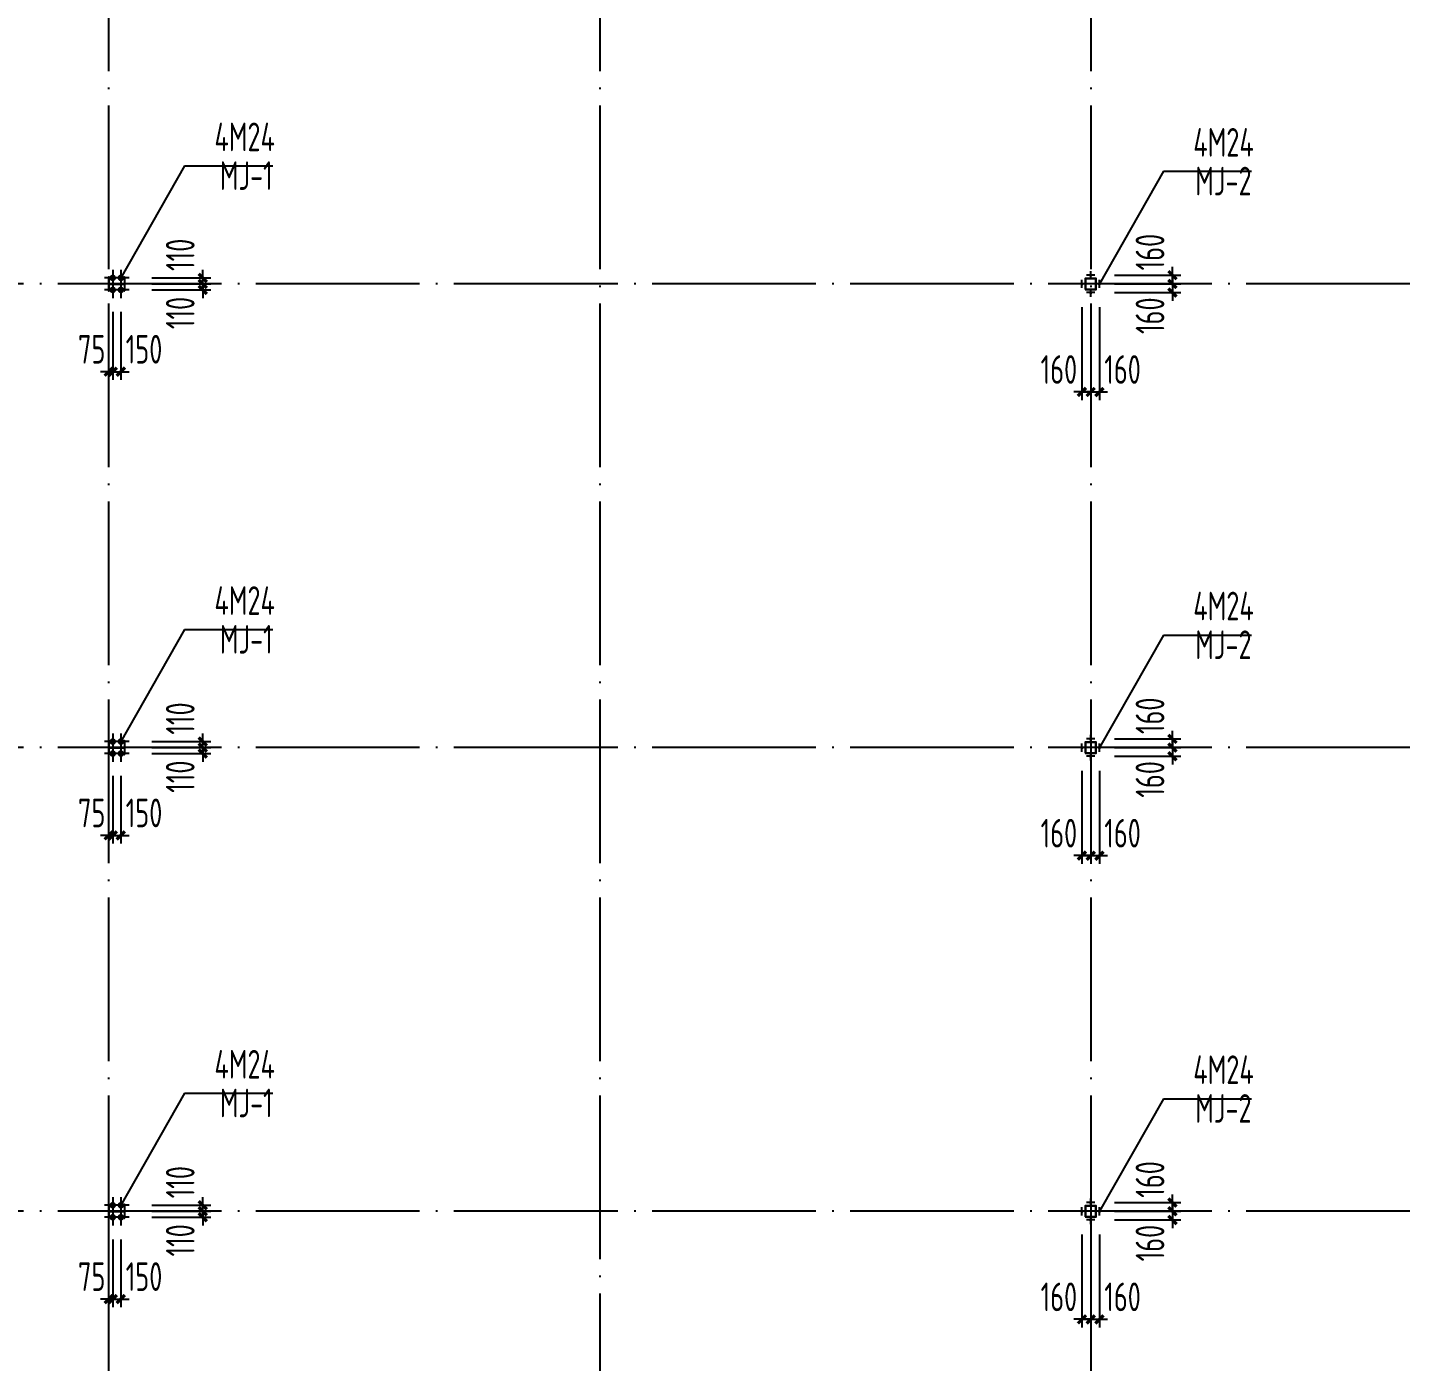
# Model space of a CAD drawing. Extents: x 753177 to 2169292, y -530934 to -273477.
# Drawn here: x 1113839 to 1139181, y -472127 to -447679 of the extents above; entities that cross this region are included whole.
import ezdxf
from ezdxf.enums import TextEntityAlignment as Align

# ---------------------------------------------------------------- set-up
doc = ezdxf.new("R2010")
doc.units = 0
doc.header["$LTSCALE"] = 1500
doc.header["$MEASUREMENT"] = 0
doc.linetypes.add('DASHED', pattern=[0.75, 0.5, -0.25])
doc.linetypes.add('DOTE', pattern=[2.42, 2, -0.2, 0.02, -0.2])
doc.layers.get('Defpoints').update_dxf_attribs({"color": 252})
for name, color, linetype in [('AXIS', 3, 'Continuous'), ('BOLT', 252, 'Continuous'), ('Boltx', 252, 'DASHED'), ('DIM', 3, 'Continuous'), ('M_Prof', 2, 'Continuous'), ('TEXT', 7, 'Continuous')]:
    doc.layers.add(name, color=color, linetype=linetype)
doc.styles.add('TSSD_Dimension', font='Tssdeng.shx', dxfattribs={"width": 0.7, "bigfont": 'hztxt.shx'})
doc.styles.add('TSSD_Label', font='Tssdeng.shx', dxfattribs={"width": 0.7, "bigfont": 'hztxt.shx'})
doc.dimstyles.new('TSSD_150_150', dxfattribs={"dimtxt": 525, "dimasz": 150, "dimexe": 150, "dimexo": 375, "dimgap": 150, "dimtad": 1, "dimdec": 0, "dimzin": 0, "dimdsep": 46, "dimtxsty": 'TSSD_Dimension', "dimblk": 'ARCHTICK', "dimblk1": 'ARCHTICK', "dimblk2": 'ARCHTICK', "dimcen": 0, "dimdle": 150, "dimclrt": 7, "dimadec": 0, "dimazin": 0, "dimtfac": 1, "dimtdec": 0, "dimtix": 1, "dimtmove": 2, "dimatfit": 3, "dimfxl": 0, "dimtolj": 1, "dimtzin": 0, "dimarcsym": 0})

# ---------------------------------------------------------------- blocks, each defined once
blk = doc.blocks.new('A$C72AE6952')
at = {"layer": 'AXIS', "color": 252, "linetype": 'DOTE'}
for p, q in [((0, 113500), (0, -3000)), ((9000, 113500), (9000, -3000)), ((18000, 113500), (18000, -3000)), ((42000, 34000), (-6000, 34000)), ((42000, 25500), (-6000, 25500)), ((42000, 17000), (-6000, 17000))]:
    blk.add_line(p, q, dxfattribs=at)
blk = doc.blocks.new('A$C01EB0BB3')
at = {"layer": 'M_Prof'}
for points in [[(300, 33875), (300, 34125), (288, 34125), (288, 34004), (12, 34004), (12, 34125), (0, 34125), (0, 33875), (12, 33875), (12, 33996), (288, 33996), (288, 33875)], [(17900, 33900), (18100, 33900), (18100, 34100), (17900, 34100)], [(17906, 33906), (18094, 33906), (18094, 34094), (17906, 34094)], [(300, 25375), (300, 25625), (288, 25625), (288, 25504), (12, 25504), (12, 25625), (0, 25625), (0, 25375), (12, 25375), (12, 25496), (288, 25496), (288, 25375)], [(17900, 25400), (18100, 25400), (18100, 25600), (17900, 25600)], [(17906, 25406), (18094, 25406), (18094, 25594), (17906, 25594)], [(300, 16875), (300, 17125), (288, 17125), (288, 17004), (12, 17004), (12, 17125), (0, 17125), (0, 16875), (12, 16875), (12, 16996), (288, 16996), (288, 16875)], [(17900, 16900), (18100, 16900), (18100, 17100), (17900, 17100)], [(17906, 16906), (18094, 16906), (18094, 17094), (17906, 17094)]]:
    blk.add_lwpolyline(points, close=True, dxfattribs=at)
blk = doc.blocks.new('_ArchTick')
at = {"color": 0, "linetype": 'ByBlock', "const_width": 0.4}
blk.add_lwpolyline([(-0.5, -0.5), (0.5, 0.5)], dxfattribs=at)
blk = doc.blocks.new('*D507')
at = {"layer": 'Defpoints', "color": 0, "transparency": 16777216}
for p in [(1115398, -452516), (1115548, -452516), (1115548, -453986)]:
    blk.add_point(p, dxfattribs=at)
at = {"layer": 'DIM', "color": 0, "lineweight": -2, "transparency": 16777216}
for p, q in [((1115398, -452891), (1115398, -454136)), ((1115548, -452891), (1115548, -454136)), ((1115398, -453986), (1115248, -453986)), ((1115398, -453986), (1115548, -453986)), ((1115548, -453986), (1115698, -453986))]:
    blk.add_line(p, q, dxfattribs=at)
at = {"layer": 'DIM', "color": 0, "lineweight": -2, "transparency": 16777216, "xscale": 150, "yscale": 150, "zscale": 150}
blk.add_blockref('_ArchTick', (1115398, -453986), dxfattribs=at)
at = {"layer": 'DIM', "color": 0, "lineweight": -2, "transparency": 16777216, "xscale": 150, "yscale": 150, "zscale": 150, "rotation": 180}
blk.add_blockref('_ArchTick', (1115548, -453986), dxfattribs=at)
at = {"layer": 'DIM', "color": 7, "transparency": 16777216, "insert": (1115972, -453574), "char_height": 525, "attachment_point": 5, "style": 'TSSD_Dimension'}
blk.add_mtext('\\A1;150', dxfattribs=at)
blk = doc.blocks.new('*D508')
at = {"layer": 'Defpoints', "color": 0, "transparency": 16777216}
for p in [(1115739, -452376), (1115739, -452486), (1117048, -452376)]:
    blk.add_point(p, dxfattribs=at)
at = {"layer": 'DIM', "color": 0, "lineweight": -2, "transparency": 16777216}
for p, q in [((1117048, -452376), (1117048, -452226)), ((1116114, -452376), (1117198, -452376)), ((1116114, -452486), (1117198, -452486)), ((1117048, -452486), (1117048, -452376)), ((1117048, -452486), (1117048, -452636))]:
    blk.add_line(p, q, dxfattribs=at)
at = {"layer": 'DIM', "color": 0, "lineweight": -2, "transparency": 16777216, "xscale": 150, "yscale": 150, "zscale": 150}
for p, rotation in [((1117048, -452376), 270), ((1117048, -452486), 90)]:
    blk.add_blockref('_ArchTick', p, dxfattribs=dict(at, rotation=rotation))
at = {"layer": 'DIM', "color": 7, "transparency": 16777216, "insert": (1116636, -452909), "char_height": 525, "attachment_point": 5, "rotation": 90, "style": 'TSSD_Dimension'}
blk.add_mtext('\\A1;110', dxfattribs=at)
blk = doc.blocks.new('*D509')
at = {"layer": 'Defpoints', "color": 0, "transparency": 16777216}
for p in [(1115323, -452516), (1115398, -452516), (1115398, -453986)]:
    blk.add_point(p, dxfattribs=at)
at = {"layer": 'DIM', "color": 0, "lineweight": -2, "transparency": 16777216}
for p, q in [((1115323, -452891), (1115323, -454136)), ((1115398, -452891), (1115398, -454136)), ((1115323, -453986), (1115173, -453986)), ((1115323, -453986), (1115398, -453986)), ((1115398, -453986), (1115548, -453986))]:
    blk.add_line(p, q, dxfattribs=at)
at = {"layer": 'DIM', "color": 0, "lineweight": -2, "transparency": 16777216, "xscale": 150, "yscale": 150, "zscale": 150}
blk.add_blockref('_ArchTick', (1115323, -453986), dxfattribs=at)
at = {"layer": 'DIM', "color": 0, "lineweight": -2, "transparency": 16777216, "xscale": 150, "yscale": 150, "zscale": 150, "rotation": 180}
blk.add_blockref('_ArchTick', (1115398, -453986), dxfattribs=at)
at = {"layer": 'DIM', "color": 7, "transparency": 16777216, "insert": (1115013, -453574), "char_height": 525, "attachment_point": 5, "style": 'TSSD_Dimension'}
blk.add_mtext('\\A1;75', dxfattribs=at)
blk = doc.blocks.new('*D510')
at = {"layer": 'Defpoints', "color": 0, "transparency": 16777216}
for p in [(1115739, -452266), (1117048, -452266), (1115739, -452376)]:
    blk.add_point(p, dxfattribs=at)
at = {"layer": 'DIM', "color": 0, "lineweight": -2, "transparency": 16777216}
for p, q in [((1116114, -452266), (1117198, -452266)), ((1117048, -452266), (1117048, -452116)), ((1117048, -452376), (1117048, -452266)), ((1116114, -452376), (1117198, -452376)), ((1117048, -452376), (1117048, -452526))]:
    blk.add_line(p, q, dxfattribs=at)
at = {"layer": 'DIM', "color": 0, "lineweight": -2, "transparency": 16777216, "xscale": 150, "yscale": 150, "zscale": 150}
for p, rotation in [((1117048, -452266), 270), ((1117048, -452376), 90)]:
    blk.add_blockref('_ArchTick', p, dxfattribs=dict(at, rotation=rotation))
at = {"layer": 'DIM', "color": 7, "transparency": 16777216, "insert": (1116636, -451843), "char_height": 525, "attachment_point": 5, "rotation": 90, "style": 'TSSD_Dimension'}
blk.add_mtext('\\A1;110', dxfattribs=at)
blk = doc.blocks.new('*D515')
at = {"layer": 'Defpoints', "color": 0, "transparency": 16777216}
for p in [(1133163, -452427), (1133323, -452427), (1133323, -454357)]:
    blk.add_point(p, dxfattribs=at)
at = {"layer": 'DIM', "color": 0, "lineweight": -2, "transparency": 16777216}
for p, q in [((1133163, -452802), (1133163, -454507)), ((1133323, -452802), (1133323, -454507)), ((1133163, -454357), (1133013, -454357)), ((1133163, -454357), (1133323, -454357)), ((1133323, -454357), (1133473, -454357))]:
    blk.add_line(p, q, dxfattribs=at)
at = {"layer": 'DIM', "color": 0, "lineweight": -2, "transparency": 16777216, "xscale": 150, "yscale": 150, "zscale": 150}
blk.add_blockref('_ArchTick', (1133163, -454357), dxfattribs=at)
at = {"layer": 'DIM', "color": 0, "lineweight": -2, "transparency": 16777216, "xscale": 150, "yscale": 150, "zscale": 150, "rotation": 180}
blk.add_blockref('_ArchTick', (1133323, -454357), dxfattribs=at)
at = {"layer": 'DIM', "color": 7, "transparency": 16777216, "insert": (1132740, -453945), "char_height": 525, "attachment_point": 5, "style": 'TSSD_Dimension'}
blk.add_mtext('\\A1;160', dxfattribs=at)
blk = doc.blocks.new('*D516')
at = {"layer": 'Defpoints', "color": 0, "transparency": 16777216}
for p in [(1133323, -452427), (1133483, -452427), (1133483, -454357)]:
    blk.add_point(p, dxfattribs=at)
at = {"layer": 'DIM', "color": 0, "lineweight": -2, "transparency": 16777216}
for p, q in [((1133323, -452802), (1133323, -454507)), ((1133483, -452802), (1133483, -454507)), ((1133323, -454357), (1133173, -454357)), ((1133323, -454357), (1133483, -454357)), ((1133483, -454357), (1133633, -454357))]:
    blk.add_line(p, q, dxfattribs=at)
at = {"layer": 'DIM', "color": 0, "lineweight": -2, "transparency": 16777216, "xscale": 150, "yscale": 150, "zscale": 150}
blk.add_blockref('_ArchTick', (1133323, -454357), dxfattribs=at)
at = {"layer": 'DIM', "color": 0, "lineweight": -2, "transparency": 16777216, "xscale": 150, "yscale": 150, "zscale": 150, "rotation": 180}
blk.add_blockref('_ArchTick', (1133483, -454357), dxfattribs=at)
at = {"layer": 'DIM', "color": 7, "transparency": 16777216, "insert": (1133907, -453945), "char_height": 525, "attachment_point": 5, "style": 'TSSD_Dimension'}
blk.add_mtext('\\A1;160', dxfattribs=at)
blk = doc.blocks.new('*D517')
at = {"layer": 'Defpoints', "color": 0, "transparency": 16777216}
for p in [(1133381, -452216), (1133381, -452376), (1134822, -452376)]:
    blk.add_point(p, dxfattribs=at)
at = {"layer": 'DIM', "color": 0, "lineweight": -2, "transparency": 16777216}
for p, q in [((1134822, -452216), (1134822, -452066)), ((1133756, -452216), (1134972, -452216)), ((1134822, -452216), (1134822, -452376)), ((1133756, -452376), (1134972, -452376)), ((1134822, -452376), (1134822, -452526))]:
    blk.add_line(p, q, dxfattribs=at)
at = {"layer": 'DIM', "color": 0, "lineweight": -2, "transparency": 16777216, "xscale": 150, "yscale": 150, "zscale": 150}
for p, rotation in [((1134822, -452216), 270), ((1134822, -452376), 90)]:
    blk.add_blockref('_ArchTick', p, dxfattribs=dict(at, rotation=rotation))
at = {"layer": 'DIM', "color": 7, "transparency": 16777216, "insert": (1134410, -451793), "char_height": 525, "attachment_point": 5, "rotation": 90, "style": 'TSSD_Dimension'}
blk.add_mtext('\\A1;160', dxfattribs=at)
blk = doc.blocks.new('*D518')
at = {"layer": 'Defpoints', "color": 0, "transparency": 16777216}
for p in [(1133381, -452376), (1133381, -452536), (1134822, -452536)]:
    blk.add_point(p, dxfattribs=at)
at = {"layer": 'DIM', "color": 0, "lineweight": -2, "transparency": 16777216}
for p, q in [((1134822, -452376), (1134822, -452226)), ((1133756, -452376), (1134972, -452376)), ((1133756, -452536), (1134972, -452536)), ((1134822, -452376), (1134822, -452536)), ((1134822, -452536), (1134822, -452686))]:
    blk.add_line(p, q, dxfattribs=at)
at = {"layer": 'DIM', "color": 0, "lineweight": -2, "transparency": 16777216, "xscale": 150, "yscale": 150, "zscale": 150}
for p, rotation in [((1134822, -452376), 270), ((1134822, -452536), 90)]:
    blk.add_blockref('_ArchTick', p, dxfattribs=dict(at, rotation=rotation))
at = {"layer": 'DIM', "color": 7, "transparency": 16777216, "insert": (1134410, -452959), "char_height": 525, "attachment_point": 5, "rotation": 90, "style": 'TSSD_Dimension'}
blk.add_mtext('\\A1;160', dxfattribs=at)
blk = doc.blocks.new('*D519')
at = {"layer": 'Defpoints', "color": 0, "transparency": 16777216}
for p in [(1115398, -461016), (1115548, -461016), (1115548, -462486)]:
    blk.add_point(p, dxfattribs=at)
at = {"layer": 'DIM', "color": 0, "lineweight": -2, "transparency": 16777216}
for p, q in [((1115398, -461391), (1115398, -462636)), ((1115548, -461391), (1115548, -462636)), ((1115398, -462486), (1115248, -462486)), ((1115398, -462486), (1115548, -462486)), ((1115548, -462486), (1115698, -462486))]:
    blk.add_line(p, q, dxfattribs=at)
at = {"layer": 'DIM', "color": 0, "lineweight": -2, "transparency": 16777216, "xscale": 150, "yscale": 150, "zscale": 150}
blk.add_blockref('_ArchTick', (1115398, -462486), dxfattribs=at)
at = {"layer": 'DIM', "color": 0, "lineweight": -2, "transparency": 16777216, "xscale": 150, "yscale": 150, "zscale": 150, "rotation": 180}
blk.add_blockref('_ArchTick', (1115548, -462486), dxfattribs=at)
at = {"layer": 'DIM', "color": 7, "transparency": 16777216, "insert": (1115972, -462074), "char_height": 525, "attachment_point": 5, "style": 'TSSD_Dimension'}
blk.add_mtext('\\A1;150', dxfattribs=at)
blk = doc.blocks.new('*D520')
at = {"layer": 'Defpoints', "color": 0, "transparency": 16777216}
for p in [(1115739, -460876), (1117048, -460876), (1115739, -460986)]:
    blk.add_point(p, dxfattribs=at)
at = {"layer": 'DIM', "color": 0, "lineweight": -2, "transparency": 16777216}
for p, q in [((1116114, -460876), (1117198, -460876)), ((1117048, -460876), (1117048, -460726)), ((1117048, -460986), (1117048, -460876)), ((1116114, -460986), (1117198, -460986)), ((1117048, -460986), (1117048, -461136))]:
    blk.add_line(p, q, dxfattribs=at)
at = {"layer": 'DIM', "color": 0, "lineweight": -2, "transparency": 16777216, "xscale": 150, "yscale": 150, "zscale": 150}
for p, rotation in [((1117048, -460876), 270), ((1117048, -460986), 90)]:
    blk.add_blockref('_ArchTick', p, dxfattribs=dict(at, rotation=rotation))
at = {"layer": 'DIM', "color": 7, "transparency": 16777216, "insert": (1116636, -461409), "char_height": 525, "attachment_point": 5, "rotation": 90, "style": 'TSSD_Dimension'}
blk.add_mtext('\\A1;110', dxfattribs=at)
blk = doc.blocks.new('*D521')
at = {"layer": 'Defpoints', "color": 0, "transparency": 16777216}
for p in [(1115323, -461016), (1115398, -461016), (1115398, -462486)]:
    blk.add_point(p, dxfattribs=at)
at = {"layer": 'DIM', "color": 0, "lineweight": -2, "transparency": 16777216}
for p, q in [((1115323, -461391), (1115323, -462636)), ((1115398, -461391), (1115398, -462636)), ((1115323, -462486), (1115173, -462486)), ((1115323, -462486), (1115398, -462486)), ((1115398, -462486), (1115548, -462486))]:
    blk.add_line(p, q, dxfattribs=at)
at = {"layer": 'DIM', "color": 0, "lineweight": -2, "transparency": 16777216, "xscale": 150, "yscale": 150, "zscale": 150}
blk.add_blockref('_ArchTick', (1115323, -462486), dxfattribs=at)
at = {"layer": 'DIM', "color": 0, "lineweight": -2, "transparency": 16777216, "xscale": 150, "yscale": 150, "zscale": 150, "rotation": 180}
blk.add_blockref('_ArchTick', (1115398, -462486), dxfattribs=at)
at = {"layer": 'DIM', "color": 7, "transparency": 16777216, "insert": (1115013, -462074), "char_height": 525, "attachment_point": 5, "style": 'TSSD_Dimension'}
blk.add_mtext('\\A1;75', dxfattribs=at)
blk = doc.blocks.new('*D522')
at = {"layer": 'Defpoints', "color": 0, "transparency": 16777216}
for p in [(1115739, -460766), (1115739, -460876), (1117048, -460766)]:
    blk.add_point(p, dxfattribs=at)
at = {"layer": 'DIM', "color": 0, "lineweight": -2, "transparency": 16777216}
for p, q in [((1117048, -460766), (1117048, -460616)), ((1116114, -460766), (1117198, -460766)), ((1116114, -460876), (1117198, -460876)), ((1117048, -460876), (1117048, -460766)), ((1117048, -460876), (1117048, -461026))]:
    blk.add_line(p, q, dxfattribs=at)
at = {"layer": 'DIM', "color": 0, "lineweight": -2, "transparency": 16777216, "xscale": 150, "yscale": 150, "zscale": 150}
for p, rotation in [((1117048, -460766), 270), ((1117048, -460876), 90)]:
    blk.add_blockref('_ArchTick', p, dxfattribs=dict(at, rotation=rotation))
at = {"layer": 'DIM', "color": 7, "transparency": 16777216, "insert": (1116636, -460343), "char_height": 525, "attachment_point": 5, "rotation": 90, "style": 'TSSD_Dimension'}
blk.add_mtext('\\A1;110', dxfattribs=at)
blk = doc.blocks.new('*D527')
at = {"layer": 'Defpoints', "color": 0, "transparency": 16777216}
for p in [(1133163, -460927), (1133323, -460927), (1133323, -462857)]:
    blk.add_point(p, dxfattribs=at)
at = {"layer": 'DIM', "color": 0, "lineweight": -2, "transparency": 16777216}
for p, q in [((1133163, -461302), (1133163, -463007)), ((1133323, -461302), (1133323, -463007)), ((1133163, -462857), (1133013, -462857)), ((1133163, -462857), (1133323, -462857)), ((1133323, -462857), (1133473, -462857))]:
    blk.add_line(p, q, dxfattribs=at)
at = {"layer": 'DIM', "color": 0, "lineweight": -2, "transparency": 16777216, "xscale": 150, "yscale": 150, "zscale": 150}
blk.add_blockref('_ArchTick', (1133163, -462857), dxfattribs=at)
at = {"layer": 'DIM', "color": 0, "lineweight": -2, "transparency": 16777216, "xscale": 150, "yscale": 150, "zscale": 150, "rotation": 180}
blk.add_blockref('_ArchTick', (1133323, -462857), dxfattribs=at)
at = {"layer": 'DIM', "color": 7, "transparency": 16777216, "insert": (1132740, -462445), "char_height": 525, "attachment_point": 5, "style": 'TSSD_Dimension'}
blk.add_mtext('\\A1;160', dxfattribs=at)
blk = doc.blocks.new('*D528')
at = {"layer": 'Defpoints', "color": 0, "transparency": 16777216}
for p in [(1133323, -460927), (1133483, -460927), (1133483, -462857)]:
    blk.add_point(p, dxfattribs=at)
at = {"layer": 'DIM', "color": 0, "lineweight": -2, "transparency": 16777216}
for p, q in [((1133323, -461302), (1133323, -463007)), ((1133483, -461302), (1133483, -463007)), ((1133323, -462857), (1133173, -462857)), ((1133323, -462857), (1133483, -462857)), ((1133483, -462857), (1133633, -462857))]:
    blk.add_line(p, q, dxfattribs=at)
at = {"layer": 'DIM', "color": 0, "lineweight": -2, "transparency": 16777216, "xscale": 150, "yscale": 150, "zscale": 150}
blk.add_blockref('_ArchTick', (1133323, -462857), dxfattribs=at)
at = {"layer": 'DIM', "color": 0, "lineweight": -2, "transparency": 16777216, "xscale": 150, "yscale": 150, "zscale": 150, "rotation": 180}
blk.add_blockref('_ArchTick', (1133483, -462857), dxfattribs=at)
at = {"layer": 'DIM', "color": 7, "transparency": 16777216, "insert": (1133907, -462445), "char_height": 525, "attachment_point": 5, "style": 'TSSD_Dimension'}
blk.add_mtext('\\A1;160', dxfattribs=at)
blk = doc.blocks.new('*D529')
at = {"layer": 'Defpoints', "color": 0, "transparency": 16777216}
for p in [(1133381, -460716), (1133381, -460876), (1134822, -460876)]:
    blk.add_point(p, dxfattribs=at)
at = {"layer": 'DIM', "color": 0, "lineweight": -2, "transparency": 16777216}
for p, q in [((1133756, -460716), (1134972, -460716)), ((1134822, -460716), (1134822, -460566)), ((1134822, -460716), (1134822, -460876)), ((1133756, -460876), (1134972, -460876)), ((1134822, -460876), (1134822, -461026))]:
    blk.add_line(p, q, dxfattribs=at)
at = {"layer": 'DIM', "color": 0, "lineweight": -2, "transparency": 16777216, "xscale": 150, "yscale": 150, "zscale": 150}
for p, rotation in [((1134822, -460716), 270), ((1134822, -460876), 90)]:
    blk.add_blockref('_ArchTick', p, dxfattribs=dict(at, rotation=rotation))
at = {"layer": 'DIM', "color": 7, "transparency": 16777216, "insert": (1134410, -460293), "char_height": 525, "attachment_point": 5, "rotation": 90, "style": 'TSSD_Dimension'}
blk.add_mtext('\\A1;160', dxfattribs=at)
blk = doc.blocks.new('*D530')
at = {"layer": 'Defpoints', "color": 0, "transparency": 16777216}
for p in [(1133381, -460876), (1133381, -461036), (1134822, -461036)]:
    blk.add_point(p, dxfattribs=at)
at = {"layer": 'DIM', "color": 0, "lineweight": -2, "transparency": 16777216}
for p, q in [((1133756, -460876), (1134972, -460876)), ((1134822, -460876), (1134822, -460726)), ((1134822, -460876), (1134822, -461036)), ((1133756, -461036), (1134972, -461036)), ((1134822, -461036), (1134822, -461186))]:
    blk.add_line(p, q, dxfattribs=at)
at = {"layer": 'DIM', "color": 0, "lineweight": -2, "transparency": 16777216, "xscale": 150, "yscale": 150, "zscale": 150}
for p, rotation in [((1134822, -460876), 270), ((1134822, -461036), 90)]:
    blk.add_blockref('_ArchTick', p, dxfattribs=dict(at, rotation=rotation))
at = {"layer": 'DIM', "color": 7, "transparency": 16777216, "insert": (1134410, -461459), "char_height": 525, "attachment_point": 5, "rotation": 90, "style": 'TSSD_Dimension'}
blk.add_mtext('\\A1;160', dxfattribs=at)
blk = doc.blocks.new('*D495')
at = {"layer": 'Defpoints', "color": 0, "transparency": 16777216}
for p in [(1115398, -469516), (1115548, -469516), (1115548, -470986)]:
    blk.add_point(p, dxfattribs=at)
at = {"layer": 'DIM', "color": 0, "lineweight": -2, "transparency": 16777216}
for p, q in [((1115398, -469891), (1115398, -471136)), ((1115548, -469891), (1115548, -471136)), ((1115398, -470986), (1115248, -470986)), ((1115398, -470986), (1115548, -470986)), ((1115548, -470986), (1115698, -470986))]:
    blk.add_line(p, q, dxfattribs=at)
at = {"layer": 'DIM', "color": 0, "lineweight": -2, "transparency": 16777216, "xscale": 150, "yscale": 150, "zscale": 150}
blk.add_blockref('_ArchTick', (1115398, -470986), dxfattribs=at)
at = {"layer": 'DIM', "color": 0, "lineweight": -2, "transparency": 16777216, "xscale": 150, "yscale": 150, "zscale": 150, "rotation": 180}
blk.add_blockref('_ArchTick', (1115548, -470986), dxfattribs=at)
at = {"layer": 'DIM', "color": 7, "transparency": 16777216, "insert": (1115972, -470574), "char_height": 525, "attachment_point": 5, "style": 'TSSD_Dimension'}
blk.add_mtext('\\A1;150', dxfattribs=at)
blk = doc.blocks.new('*D496')
at = {"layer": 'Defpoints', "color": 0, "transparency": 16777216}
for p in [(1115739, -469376), (1115739, -469486), (1117048, -469376)]:
    blk.add_point(p, dxfattribs=at)
at = {"layer": 'DIM', "color": 0, "lineweight": -2, "transparency": 16777216}
for p, q in [((1117048, -469376), (1117048, -469226)), ((1116114, -469376), (1117198, -469376)), ((1116114, -469486), (1117198, -469486)), ((1117048, -469486), (1117048, -469376)), ((1117048, -469486), (1117048, -469636))]:
    blk.add_line(p, q, dxfattribs=at)
at = {"layer": 'DIM', "color": 0, "lineweight": -2, "transparency": 16777216, "xscale": 150, "yscale": 150, "zscale": 150}
for p, rotation in [((1117048, -469376), 270), ((1117048, -469486), 90)]:
    blk.add_blockref('_ArchTick', p, dxfattribs=dict(at, rotation=rotation))
at = {"layer": 'DIM', "color": 7, "transparency": 16777216, "insert": (1116636, -469909), "char_height": 525, "attachment_point": 5, "rotation": 90, "style": 'TSSD_Dimension'}
blk.add_mtext('\\A1;110', dxfattribs=at)
blk = doc.blocks.new('*D497')
at = {"layer": 'Defpoints', "color": 0, "transparency": 16777216}
for p in [(1115323, -469516), (1115398, -469516), (1115398, -470986)]:
    blk.add_point(p, dxfattribs=at)
at = {"layer": 'DIM', "color": 0, "lineweight": -2, "transparency": 16777216}
for p, q in [((1115323, -469891), (1115323, -471136)), ((1115398, -469891), (1115398, -471136)), ((1115323, -470986), (1115173, -470986)), ((1115323, -470986), (1115398, -470986)), ((1115398, -470986), (1115548, -470986))]:
    blk.add_line(p, q, dxfattribs=at)
at = {"layer": 'DIM', "color": 0, "lineweight": -2, "transparency": 16777216, "xscale": 150, "yscale": 150, "zscale": 150}
blk.add_blockref('_ArchTick', (1115323, -470986), dxfattribs=at)
at = {"layer": 'DIM', "color": 0, "lineweight": -2, "transparency": 16777216, "xscale": 150, "yscale": 150, "zscale": 150, "rotation": 180}
blk.add_blockref('_ArchTick', (1115398, -470986), dxfattribs=at)
at = {"layer": 'DIM', "color": 7, "transparency": 16777216, "insert": (1115013, -470574), "char_height": 525, "attachment_point": 5, "style": 'TSSD_Dimension'}
blk.add_mtext('\\A1;75', dxfattribs=at)
blk = doc.blocks.new('*D498')
at = {"layer": 'Defpoints', "color": 0, "transparency": 16777216}
for p in [(1115739, -469266), (1117048, -469266), (1115739, -469376)]:
    blk.add_point(p, dxfattribs=at)
at = {"layer": 'DIM', "color": 0, "lineweight": -2, "transparency": 16777216}
for p, q in [((1116114, -469266), (1117198, -469266)), ((1117048, -469266), (1117048, -469116)), ((1117048, -469376), (1117048, -469266)), ((1116114, -469376), (1117198, -469376)), ((1117048, -469376), (1117048, -469526))]:
    blk.add_line(p, q, dxfattribs=at)
at = {"layer": 'DIM', "color": 0, "lineweight": -2, "transparency": 16777216, "xscale": 150, "yscale": 150, "zscale": 150}
for p, rotation in [((1117048, -469266), 270), ((1117048, -469376), 90)]:
    blk.add_blockref('_ArchTick', p, dxfattribs=dict(at, rotation=rotation))
at = {"layer": 'DIM', "color": 7, "transparency": 16777216, "insert": (1116636, -468843), "char_height": 525, "attachment_point": 5, "rotation": 90, "style": 'TSSD_Dimension'}
blk.add_mtext('\\A1;110', dxfattribs=at)
blk = doc.blocks.new('*D503')
at = {"layer": 'Defpoints', "color": 0, "transparency": 16777216}
for p in [(1133163, -469427), (1133323, -469427), (1133323, -471357)]:
    blk.add_point(p, dxfattribs=at)
at = {"layer": 'DIM', "color": 0, "lineweight": -2, "transparency": 16777216}
for p, q in [((1133163, -469802), (1133163, -471507)), ((1133323, -469802), (1133323, -471507)), ((1133163, -471357), (1133013, -471357)), ((1133163, -471357), (1133323, -471357)), ((1133323, -471357), (1133473, -471357))]:
    blk.add_line(p, q, dxfattribs=at)
at = {"layer": 'DIM', "color": 0, "lineweight": -2, "transparency": 16777216, "xscale": 150, "yscale": 150, "zscale": 150}
blk.add_blockref('_ArchTick', (1133163, -471357), dxfattribs=at)
at = {"layer": 'DIM', "color": 0, "lineweight": -2, "transparency": 16777216, "xscale": 150, "yscale": 150, "zscale": 150, "rotation": 180}
blk.add_blockref('_ArchTick', (1133323, -471357), dxfattribs=at)
at = {"layer": 'DIM', "color": 7, "transparency": 16777216, "insert": (1132740, -470945), "char_height": 525, "attachment_point": 5, "style": 'TSSD_Dimension'}
blk.add_mtext('\\A1;160', dxfattribs=at)
blk = doc.blocks.new('*D504')
at = {"layer": 'Defpoints', "color": 0, "transparency": 16777216}
for p in [(1133323, -469427), (1133483, -469427), (1133483, -471357)]:
    blk.add_point(p, dxfattribs=at)
at = {"layer": 'DIM', "color": 0, "lineweight": -2, "transparency": 16777216}
for p, q in [((1133323, -469802), (1133323, -471507)), ((1133483, -469802), (1133483, -471507)), ((1133323, -471357), (1133173, -471357)), ((1133323, -471357), (1133483, -471357)), ((1133483, -471357), (1133633, -471357))]:
    blk.add_line(p, q, dxfattribs=at)
at = {"layer": 'DIM', "color": 0, "lineweight": -2, "transparency": 16777216, "xscale": 150, "yscale": 150, "zscale": 150}
blk.add_blockref('_ArchTick', (1133323, -471357), dxfattribs=at)
at = {"layer": 'DIM', "color": 0, "lineweight": -2, "transparency": 16777216, "xscale": 150, "yscale": 150, "zscale": 150, "rotation": 180}
blk.add_blockref('_ArchTick', (1133483, -471357), dxfattribs=at)
at = {"layer": 'DIM', "color": 7, "transparency": 16777216, "insert": (1133907, -470945), "char_height": 525, "attachment_point": 5, "style": 'TSSD_Dimension'}
blk.add_mtext('\\A1;160', dxfattribs=at)
blk = doc.blocks.new('*D505')
at = {"layer": 'Defpoints', "color": 0, "transparency": 16777216}
for p in [(1133381, -469216), (1133381, -469376), (1134822, -469376)]:
    blk.add_point(p, dxfattribs=at)
at = {"layer": 'DIM', "color": 0, "lineweight": -2, "transparency": 16777216}
for p, q in [((1134822, -469216), (1134822, -469066)), ((1133756, -469216), (1134972, -469216)), ((1134822, -469216), (1134822, -469376)), ((1133756, -469376), (1134972, -469376)), ((1134822, -469376), (1134822, -469526))]:
    blk.add_line(p, q, dxfattribs=at)
at = {"layer": 'DIM', "color": 0, "lineweight": -2, "transparency": 16777216, "xscale": 150, "yscale": 150, "zscale": 150}
for p, rotation in [((1134822, -469216), 270), ((1134822, -469376), 90)]:
    blk.add_blockref('_ArchTick', p, dxfattribs=dict(at, rotation=rotation))
at = {"layer": 'DIM', "color": 7, "transparency": 16777216, "insert": (1134410, -468793), "char_height": 525, "attachment_point": 5, "rotation": 90, "style": 'TSSD_Dimension'}
blk.add_mtext('\\A1;160', dxfattribs=at)
blk = doc.blocks.new('*D506')
at = {"layer": 'Defpoints', "color": 0, "transparency": 16777216}
for p in [(1133381, -469376), (1133381, -469536), (1134822, -469536)]:
    blk.add_point(p, dxfattribs=at)
at = {"layer": 'DIM', "color": 0, "lineweight": -2, "transparency": 16777216}
for p, q in [((1134822, -469376), (1134822, -469226)), ((1133756, -469376), (1134972, -469376)), ((1133756, -469536), (1134972, -469536)), ((1134822, -469376), (1134822, -469536)), ((1134822, -469536), (1134822, -469686))]:
    blk.add_line(p, q, dxfattribs=at)
at = {"layer": 'DIM', "color": 0, "lineweight": -2, "transparency": 16777216, "xscale": 150, "yscale": 150, "zscale": 150}
for p, rotation in [((1134822, -469376), 270), ((1134822, -469536), 90)]:
    blk.add_blockref('_ArchTick', p, dxfattribs=dict(at, rotation=rotation))
at = {"layer": 'DIM', "color": 7, "transparency": 16777216, "insert": (1134410, -469959), "char_height": 525, "attachment_point": 5, "rotation": 90, "style": 'TSSD_Dimension'}
blk.add_mtext('\\A1;160', dxfattribs=at)

msp = doc.modelspace()

# ---------------------------------------------------------------- linework, layer by layer
at = {"layer": 'BOLT'}
for p, q in [((1133163.2, -452451.1), (1133163.2, -452301.1)), ((1133398.2, -452216.1), (1133248.2, -452216.1)), ((1133323.2, -452291.1), (1133323.2, -452141.1)), ((1133483.2, -452451.1), (1133483.2, -452301.1)), ((1133238.2, -452376.1), (1133088.2, -452376.1)), ((1133398.2, -452536.1), (1133248.2, -452536.1)), ((1133323.2, -452611.1), (1133323.2, -452461.1)), ((1133558.2, -452376.1), (1133408.2, -452376.1)), ((1133398.2, -460716.1), (1133248.2, -460716.1)), ((1133323.2, -460791.1), (1133323.2, -460641.1)), ((1133238.2, -460876.1), (1133088.2, -460876.1)), ((1133163.2, -460951.1), (1133163.2, -460801.1)), ((1133323.2, -461111.1), (1133323.2, -460961.1)), ((1133558.2, -460876.1), (1133408.2, -460876.1)), ((1133483.2, -460951.1), (1133483.2, -460801.1)), ((1133398.2, -461036.1), (1133248.2, -461036.1)), ((1133163.2, -469451.1), (1133163.2, -469301.1)), ((1133398.2, -469216.1), (1133248.2, -469216.1)), ((1133323.2, -469291.1), (1133323.2, -469141.1)), ((1133483.2, -469451.1), (1133483.2, -469301.1)), ((1133238.2, -469376.1), (1133088.2, -469376.1)), ((1133398.2, -469536.1), (1133248.2, -469536.1)), ((1133323.2, -469611.1), (1133323.2, -469461.1)), ((1133558.2, -469376.1), (1133408.2, -469376.1))]:
    msp.add_line(p, q, dxfattribs=at)
at = {"layer": 'BOLT', "const_width": 30}
for points in [[(1133163.2, -452361.1, 1), (1133163.2, -452391.1, 1)], [(1133323.2, -452201.1, 1), (1133323.2, -452231.1, 1)], [(1133483.2, -452361.1, 1), (1133483.2, -452391.1, 1)], [(1133323.2, -452521.1, 1), (1133323.2, -452551.1, 1)], [(1133323.2, -460701.1, 1), (1133323.2, -460731.1, 1)], [(1133163.2, -460861.1, 1), (1133163.2, -460891.1, 1)], [(1133483.2, -460861.1, 1), (1133483.2, -460891.1, 1)], [(1133323.2, -461021.1, 1), (1133323.2, -461051.1, 1)], [(1133323.2, -469201.1, 1), (1133323.2, -469231.1, 1)], [(1133163.2, -469361.1, 1), (1133163.2, -469391.1, 1)], [(1133323.2, -469521.1, 1), (1133323.2, -469551.1, 1)], [(1133483.2, -469361.1, 1), (1133483.2, -469391.1, 1)]]:
    msp.add_lwpolyline(points, format="xyb", close=True, dxfattribs=at)
at = {"layer": 'Boltx'}
for p, q in [((1115548.2, -452266.1), (1115248.2, -452266.1)), ((1115398.2, -452116.1), (1115398.2, -452416.1)), ((1115698.2, -452266.1), (1115398.2, -452266.1)), ((1115398.2, -452336.1), (1115398.2, -452636.1)), ((1115548.2, -452116.1), (1115548.2, -452416.1)), ((1115548.2, -452336.1), (1115548.2, -452636.1)), ((1115548.2, -452486.1), (1115248.2, -452486.1)), ((1115698.2, -452486.1), (1115398.2, -452486.1)), ((1115398.2, -460616.1), (1115398.2, -460916.1)), ((1115548.2, -460616.1), (1115548.2, -460916.1)), ((1115548.2, -460766.1), (1115248.2, -460766.1)), ((1115698.2, -460766.1), (1115398.2, -460766.1)), ((1115398.2, -460836.1), (1115398.2, -461136.1)), ((1115548.2, -460836.1), (1115548.2, -461136.1)), ((1115548.2, -460986.1), (1115248.2, -460986.1)), ((1115698.2, -460986.1), (1115398.2, -460986.1)), ((1115548.2, -469266.1), (1115248.2, -469266.1)), ((1115398.2, -469116.1), (1115398.2, -469416.1)), ((1115698.2, -469266.1), (1115398.2, -469266.1)), ((1115548.2, -469116.1), (1115548.2, -469416.1)), ((1115548.2, -469486.1), (1115248.2, -469486.1)), ((1115398.2, -469336.1), (1115398.2, -469636.1)), ((1115698.2, -469486.1), (1115398.2, -469486.1)), ((1115548.2, -469336.1), (1115548.2, -469636.1))]:
    msp.add_line(p, q, dxfattribs=at)
for points in [[(1115368.2, -452266.1, 60, 60, 1), (1115428.2, -452266.1, 60, 60, 1)], [(1115518.2, -452266.1, 60, 60, 1), (1115578.2, -452266.1, 60, 60, 1)], [(1115368.2, -452486.1, 60, 60, 1), (1115428.2, -452486.1, 60, 60, 1)], [(1115518.2, -452486.1, 60, 60, 1), (1115578.2, -452486.1, 60, 60, 1)], [(1115368.2, -460766.1, 60, 60, 1), (1115428.2, -460766.1, 60, 60, 1)], [(1115518.2, -460766.1, 60, 60, 1), (1115578.2, -460766.1, 60, 60, 1)], [(1115368.2, -460986.1, 60, 60, 1), (1115428.2, -460986.1, 60, 60, 1)], [(1115518.2, -460986.1, 60, 60, 1), (1115578.2, -460986.1, 60, 60, 1)], [(1115368.2, -469266.1, 60, 60, 1), (1115428.2, -469266.1, 60, 60, 1)], [(1115518.2, -469266.1, 60, 60, 1), (1115578.2, -469266.1, 60, 60, 1)], [(1115368.2, -469486.1, 60, 60, 1), (1115428.2, -469486.1, 60, 60, 1)], [(1115518.2, -469486.1, 60, 60, 1), (1115578.2, -469486.1, 60, 60, 1)]]:
    msp.add_lwpolyline(points, format="xyseb", close=True, dxfattribs=at)
at = {"layer": 'TEXT'}
for p, q in [((1116714.7, -450212.3), (1115542.5, -452276.1)), ((1116714.7, -450212.3), (1118329.9, -450212.3)), ((1134655.3, -450312.3), (1133483.2, -452376.1)), ((1134655.3, -450312.3), (1136270.6, -450312.3)), ((1116714.7, -458712.3), (1115542.5, -460776.1)), ((1116714.7, -458712.3), (1118329.9, -458712.3)), ((1134655.3, -458812.3), (1133483.2, -460876.1)), ((1134655.3, -458812.3), (1136270.6, -458812.3)), ((1116714.7, -467212.3), (1115542.5, -469276.1)), ((1116714.7, -467212.3), (1118329.9, -467212.3)), ((1134655.3, -467312.3), (1133483.2, -469376.1)), ((1134655.3, -467312.3), (1136270.6, -467312.3))]:
    msp.add_line(p, q, dxfattribs=at)

# ---------------------------------------------------------------- block references
for name in ['A$C72AE6952', 'A$C01EB0BB3']:
    msp.add_blockref(name, (1115323.2, -486376.1))

# ---------------------------------------------------------------- texts
at = {"layer": 'TEXT', "style": 'TSSD_Label', "width": 0.7}
for s, p in [('4M24', (1118370.8, -450100.9)), ('4M24', (1136311.5, -450200.9)), ('MJ-1', (1118329.9, -450810.9)), ('MJ-2', (1136270.6, -450910.9)), ('4M24', (1118370.8, -458600.9)), ('4M24', (1136311.5, -458700.9)), ('MJ-1', (1118329.9, -459310.9)), ('MJ-2', (1136270.6, -459410.9)), ('4M24', (1118370.8, -467100.9)), ('4M24', (1136311.5, -467200.9)), ('MJ-1', (1118329.9, -467810.9)), ('MJ-2', (1136270.6, -467910.9))]:
    msp.add_text(s, height=525, dxfattribs=at).set_placement(p, align=Align.BOTTOM_RIGHT)

# ---------------------------------------------------------------- dimensions: what is measured, and where the dimension line sits
at = {"layer": 'DIM'}
for base, p1, p2, angle, picture, middle in [((1117048.2, -452266.1), (1115738.7, -452376.1), (1115738.7, -452266.1), 90, '*D510', (1116635.7, -451842.7)), ((1134822.2, -452376.1), (1133380.9, -452216.1), (1133380.9, -452376.1), 270, '*D517', (1134409.7, -451792.7)), ((1117048.2, -452376.1), (1115738.7, -452486.1), (1115738.7, -452376.1), 90, '*D508', (1116635.7, -452909.4)), ((1134822.2, -452536.1), (1133380.9, -452376.1), (1133380.9, -452536.1), 270, '*D518', (1134409.7, -452959.4)), ((1134822.2, -460876.1), (1133380.9, -460716.1), (1133380.9, -460876.1), 270, '*D529', (1134409.7, -460292.7)), ((1117048.2, -460766.1), (1115738.7, -460876.1), (1115738.7, -460766.1), 90, '*D522', (1116635.7, -460342.7)), ((1117048.2, -460876.1), (1115738.7, -460986.1), (1115738.7, -460876.1), 90, '*D520', (1116635.7, -461409.4)), ((1134822.2, -461036.1), (1133380.9, -460876.1), (1133380.9, -461036.1), 270, '*D530', (1134409.7, -461459.4)), ((1117048.2, -469266.1), (1115738.7, -469376.1), (1115738.7, -469266.1), 90, '*D498', (1116635.7, -468842.7)), ((1134822.2, -469376.1), (1133380.9, -469216.1), (1133380.9, -469376.1), 270, '*D505', (1134409.7, -468792.7)), ((1117048.2, -469376.1), (1115738.7, -469486.1), (1115738.7, -469376.1), 90, '*D496', (1116635.7, -469909.4)), ((1134822.2, -469536.1), (1133380.9, -469376.1), (1133380.9, -469536.1), 270, '*D506', (1134409.7, -469959.4))]:
    dim = msp.add_linear_dim(base=base, p1=p1, p2=p2, angle=angle, dimstyle='TSSD_150_150', dxfattribs=at)
    dim.commit()
    dim.dimension.update_dxf_attribs({"geometry": picture, "text_midpoint": middle, "dimtype": 160})
for base, p1, p2, picture, middle in [((1115398.2, -453986.1), (1115323.2, -452516.1), (1115398.2, -452516.1), '*D509', (1115012.9, -453573.6)), ((1115548.2, -453986.1), (1115398.2, -452516.1), (1115548.2, -452516.1), '*D507', (1115971.5, -453573.6)), ((1133323.2, -454357.5), (1133163.2, -452427.3), (1133323.2, -452427.3), '*D515', (1132739.8, -453945)), ((1133483.2, -454357.5), (1133323.2, -452427.3), (1133483.2, -452427.3), '*D516', (1133906.5, -453945)), ((1133323.2, -462857.5), (1133163.2, -460927.3), (1133323.2, -460927.3), '*D527', (1132739.8, -462445)), ((1133483.2, -462857.5), (1133323.2, -460927.3), (1133483.2, -460927.3), '*D528', (1133906.5, -462445)), ((1115398.2, -462486.1), (1115323.2, -461016.1), (1115398.2, -461016.1), '*D521', (1115012.9, -462073.6)), ((1115548.2, -462486.1), (1115398.2, -461016.1), (1115548.2, -461016.1), '*D519', (1115971.5, -462073.6)), ((1115398.2, -470986.1), (1115323.2, -469516.1), (1115398.2, -469516.1), '*D497', (1115012.9, -470573.6)), ((1115548.2, -470986.1), (1115398.2, -469516.1), (1115548.2, -469516.1), '*D495', (1115971.5, -470573.6)), ((1133323.2, -471357.5), (1133163.2, -469427.3), (1133323.2, -469427.3), '*D503', (1132739.8, -470945)), ((1133483.2, -471357.5), (1133323.2, -469427.3), (1133483.2, -469427.3), '*D504', (1133906.5, -470945))]:
    dim = msp.add_linear_dim(base=base, p1=p1, p2=p2, dimstyle='TSSD_150_150', dxfattribs=at)
    dim.commit()
    dim.dimension.update_dxf_attribs({"geometry": picture, "text_midpoint": middle, "dimtype": 160})

doc.saveas('drawing.dxf')
